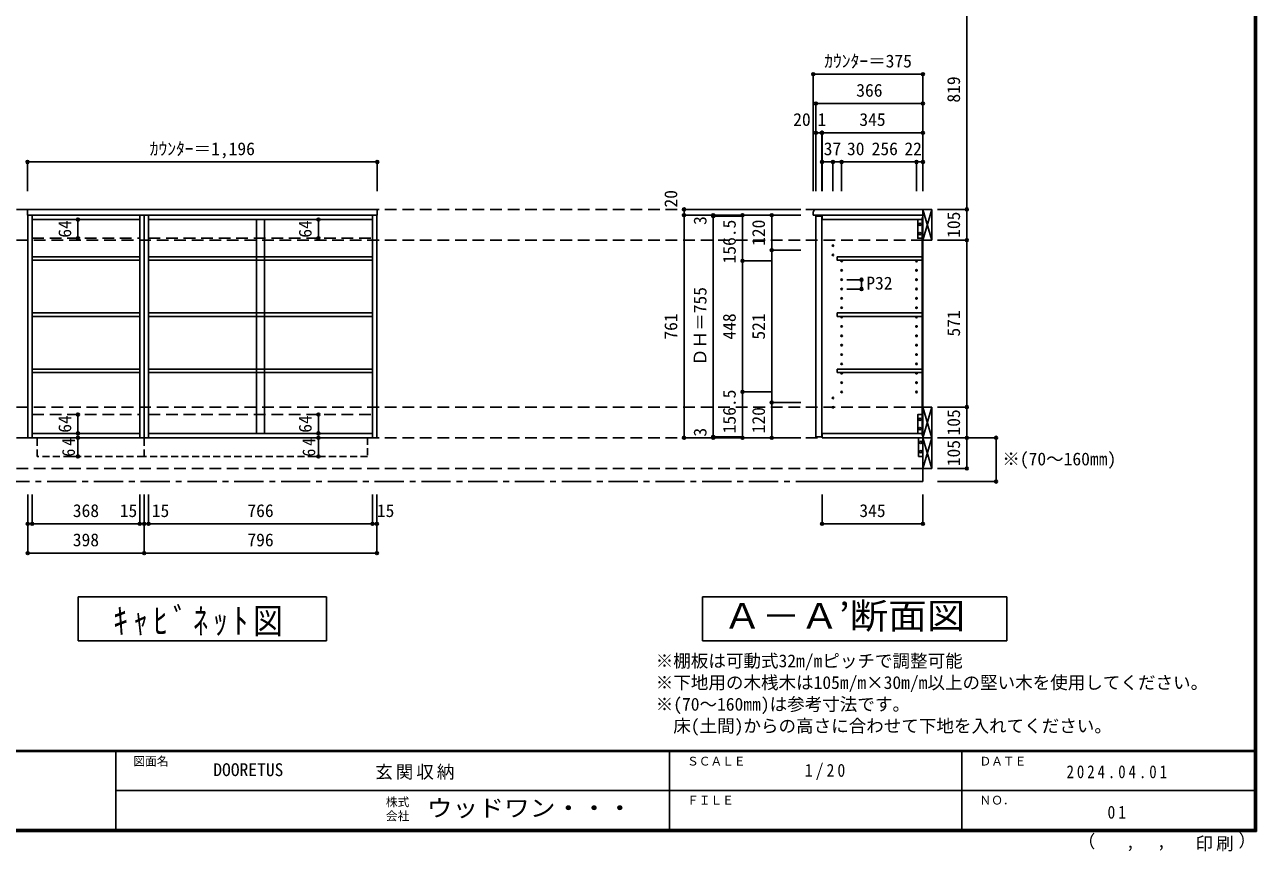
# Model space of a CAD drawing. Units: millimetres at full size, sheet at 1:20; some dimension numbers follow another scale. Extents: x -3893 to 3907, y -2871 to 2783.
# Drawn here: x -305 to 3907, y -2871 to -44 of the extents above; entities that cross this region are included whole.
import ezdxf
from ezdxf.enums import TextEntityAlignment as Align

# ---------------------------------------------------------------- set-up
doc = ezdxf.new("R2010")
doc.units = ezdxf.units.MM
doc.header["$LTSCALE"] = 20
doc.header["$PDMODE"] = 32
doc.header["$PDSIZE"] = 10
for name, pattern in [('CHAIN1', [8, 5, -1, 1, -1]), ('DASHED1', [1.8, 1.2, -0.6]), ('DASHED2', [3, 2, -1])]:
    doc.linetypes.add(name, pattern=pattern)
for name, color, linetype in [('0-1_本体', 2, 'Continuous'), ('0-2_扉', 3, 'Continuous'), ('0-3_扉仕上', 7, 'CHAIN1'), ('0-4_棚', 3, 'Continuous'), ('0-5_ダボ', 7, 'Continuous'), ('0-6_桟木', 7, 'Continuous'), ('0-7_', 7, 'Continuous'), ('0-9_', 7, 'DASHED1'), ('0-A_文字', 7, 'Continuous'), ('0-B_寸法', 7, 'Continuous'), ('F-1_枠', 6, 'Continuous'), ('F-A_文字', 7, 'Continuous')]:
    doc.layers.add(name, color=color, linetype=linetype)
doc.styles.add('ＭＳ ゴシック', font='')
doc.styles.get('ＭＳ ゴシック').set_extended_font_data('MS Gothic')

msp = doc.modelspace()

# ---------------------------------------------------------------- linework, layer by layer
at = {"layer": '0-1_本体', "color": 3}
for p, q in [((-294.51, -1456.67), (-294.51, -695.67)), ((-279.51, -1456.67), (-279.51, -695.67)), ((88.49, -710.67), (-279.51, -710.67)), ((88.49, -695.67), (88.49, -1456.67)), ((103.49, -1456.67), (103.49, -695.67)), ((118.49, -1456.67), (118.49, -695.67)), ((884.49, -710.67), (118.49, -710.67)), ((884.49, -695.67), (884.49, -1456.67)), ((899.49, -695.67), (899.49, -1456.67)), ((-279.51, -1456.67), (-294.51, -1456.67)), ((88.49, -1441.67), (-279.51, -1441.67)), ((88.49, -1456.67), (-279.51, -1456.67)), ((88.49, -1456.67), (103.49, -1456.67)), ((899.49, -1456.67), (103.49, -1456.67)), ((884.49, -1441.67), (118.49, -1441.67))]:
    msp.add_line(p, q, dxfattribs=at)
at = {"layer": '0-1_本体'}
for p, q in [((2421.49, -695.67), (2766.49, -695.67)), ((2763.49, -1448.67), (2763.49, -703.67)), ((2763.49, -703.67), (2766.49, -703.67)), ((2764.99, -1448.67), (2764.99, -703.67)), ((2421.49, -1441.67), (2421.49, -1456.67)), ((2421.49, -1441.67), (2763.49, -1441.67)), ((2766.49, -1456.67), (2421.49, -1456.67)), ((2763.49, -1448.67), (2766.49, -1448.67)), ((2766.49, -1553.67), (2766.49, -1561.67))]:
    msp.add_line(p, q, dxfattribs=at)
at = {"layer": '0-1_本体', "color": 7}
msp.add_line((2766.49, -1456.67), (2766.49, -695.67), dxfattribs=at)
at = {"layer": '0-1_本体'}
msp.add_lwpolyline([(2763.49, -710.67), (2421.49, -710.67), (2421.49, -695.67)], dxfattribs=at)
at = {"layer": '0-2_扉', "color": 2}
for p, q in [((2400.49, -698.67), (2400.49, -1453.67)), ((2400.49, -698.67), (2420.49, -698.67)), ((2420.49, -698.67), (2420.49, -1453.67)), ((2400.49, -1453.67), (2420.49, -1453.67))]:
    msp.add_line(p, q, dxfattribs=at)
at = {"layer": '0-3_扉仕上', "linetype": 'Continuous'}
for p, q in [((2766.49, -1456.67), (2766.49, -1606.67)), ((2766.49, -1606.67), (2399.49, -1606.67))]:
    msp.add_line(p, q, dxfattribs=at)
at = {"layer": '0-4_棚'}
for p, q in [((-295.51, -675.67), (-295.51, -695.67)), ((900.49, -675.67), (-295.51, -675.67)), ((-295.51, -695.67), (900.49, -695.67)), ((900.49, -695.67), (900.49, -675.67)), ((88.49, -837.69), (-279.51, -837.69)), ((884.49, -837.69), (118.49, -837.69)), ((88.49, -849.69), (-279.51, -849.69)), ((884.49, -849.69), (118.49, -849.69)), ((88.49, -1029.69), (-279.51, -1029.69)), ((88.49, -1041.69), (-279.51, -1041.69)), ((884.49, -1029.69), (118.49, -1029.69)), ((884.49, -1041.69), (118.49, -1041.69)), ((88.49, -1221.69), (-279.51, -1221.69)), ((88.49, -1233.69), (-279.51, -1233.69)), ((884.49, -1221.69), (118.49, -1221.69)), ((884.49, -1233.69), (118.49, -1233.69))]:
    msp.add_line(p, q, dxfattribs=at)
at = {"layer": '0-4_棚', "color": 7}
for p, q in [((2391.49, -685.67), (2395.69, -675.67)), ((2391.49, -685.67), (2391.49, -695.67)), ((2766.49, -695.67), (2391.49, -695.67)), ((2766.49, -675.67), (2395.69, -675.67)), ((2766.49, -706.67), (2766.49, -675.67))]:
    msp.add_line(p, q, dxfattribs=at)
at = {"layer": '0-4_棚', "color": 2}
for p, q in [((2473.49, -837.69), (2763.49, -837.69)), ((2763.49, -837.69), (2763.49, -849.69)), ((2473.49, -1029.69), (2763.49, -1029.69)), ((2763.49, -1029.69), (2763.49, -1041.69)), ((2473.49, -1221.69), (2473.49, -1233.69)), ((2473.49, -1221.69), (2763.49, -1221.69)), ((2473.49, -1233.69), (2763.49, -1233.69)), ((2763.49, -1221.69), (2763.49, -1233.69))]:
    msp.add_line(p, q, dxfattribs=at)
for points in [[(2473.49, -837.69), (2473.49, -849.69), (2763.49, -849.69)], [(2473.49, -1029.69), (2473.49, -1041.69), (2763.49, -1041.69)]]:
    msp.add_lwpolyline(points, dxfattribs=at)
at = {"layer": '0-5_ダボ'}
for centre in [(2458.49, -799.67), (2458.49, -831.67), (2488.49, -852.19), (2488.49, -884.19), (2744.49, -852.19), (2744.49, -884.19), (2488.49, -916.19), (2744.49, -916.19), (2488.49, -948.19), (2744.49, -948.19), (2488.49, -980.19), (2488.49, -1012.19), (2744.49, -980.19), (2744.49, -1012.19), (2488.49, -1044.19), (2744.49, -1044.19), (2488.49, -1076.19), (2744.49, -1076.19), (2488.49, -1108.19), (2744.49, -1108.19), (2488.49, -1140.19), (2488.49, -1172.19), (2744.49, -1140.19), (2744.49, -1172.19), (2488.49, -1204.19), (2744.49, -1204.19), (2488.49, -1236.19), (2744.49, -1236.19), (2488.49, -1268.19), (2488.49, -1300.19), (2744.49, -1268.19), (2744.49, -1300.19), (2458.49, -1320.67), (2458.49, -1352.67)]:
    msp.add_circle(centre, 2.5, dxfattribs=at)
at = {"layer": '0-6_桟木', "color": 3}
for p, q in [((2766.49, -675.67), (2766.49, -780.67)), ((2796.49, -675.67), (2766.49, -675.67)), ((2766.49, -1351.67), (2766.49, -1456.67)), ((2796.49, -1351.67), (2766.49, -1351.67)), ((2766.49, -1456.67), (2751.49, -1456.67)), ((2766.49, -1561.67), (2766.49, -1456.67))]:
    msp.add_line(p, q, dxfattribs=at)
at = {"layer": '0-6_桟木'}
for p, q in [((2766.49, -780.67), (2796.49, -675.67)), ((2766.49, -675.67), (2796.49, -780.67)), ((2766.49, -1456.67), (2796.49, -1351.67)), ((2766.49, -1351.67), (2796.49, -1456.67)), ((2766.49, -1561.67), (2796.49, -1456.67)), ((2766.49, -1456.67), (2796.49, -1561.67))]:
    msp.add_line(p, q, dxfattribs=at)
at = {"layer": '0-6_桟木', "linetype": 'DASHED2'}
for p, q in [((-279.51, -774.67), (88.49, -774.67)), ((118.49, -774.67), (884.49, -774.67)), ((-279.51, -1377.67), (88.49, -1377.67)), ((118.49, -1377.67), (884.49, -1377.67))]:
    msp.add_line(p, q, dxfattribs=at)
at = {"layer": '0-6_桟木', "color": 3}
for points in [[(2763.49, -774.67), (2763.49, -710.67), (2748.49, -710.67), (2748.49, -774.67)], [(2763.49, -1441.67), (2763.49, -1377.67), (2748.49, -1377.67), (2748.49, -1441.67)]]:
    msp.add_lwpolyline(points, close=True, dxfattribs=at)
for points in [[(2766.49, -780.67), (2796.49, -780.67), (2796.49, -675.67)], [(2766.49, -1456.67), (2796.49, -1456.67), (2796.49, -1351.67)], [(2751.49, -1456.67), (2751.49, -1520.67), (2766.49, -1520.67)], [(2766.49, -1561.67), (2796.49, -1561.67), (2796.49, -1456.67)]]:
    msp.add_lwpolyline(points, dxfattribs=at)
at = {"layer": '0-6_桟木'}
for centre in [(2755.99, -726.67), (2755.99, -758.67), (2755.99, -1393.67), (2755.99, -1425.67), (2758.99, -1472.67), (2758.99, -1504.67)]:
    msp.add_circle(centre, 4, dxfattribs=at)
at = {"layer": '0-7_'}
for p, q in [((487.49, -710.67), (487.49, -837.69)), ((515.49, -710.67), (515.49, -837.69)), ((487.49, -849.69), (487.49, -1029.69)), ((515.49, -849.69), (515.49, -1029.69)), ((487.49, -1041.69), (487.49, -1221.69)), ((515.49, -1041.69), (515.49, -1221.69)), ((487.49, -1233.69), (487.49, -1441.67)), ((515.49, -1233.69), (515.49, -1441.67))]:
    msp.add_line(p, q, dxfattribs=at)
at = {"layer": '0-7_', "linetype": 'DASHED1'}
for p, q in [((487.49, -849.69), (487.49, -837.69)), ((515.49, -849.69), (515.49, -837.69)), ((487.49, -1041.69), (487.49, -1029.69)), ((515.49, -1041.69), (515.49, -1029.69)), ((487.49, -1233.69), (487.49, -1221.69)), ((515.49, -1233.69), (515.49, -1221.69))]:
    msp.add_line(p, q, dxfattribs=at)
at = {"layer": '0-9_'}
for p, q in [((-262.51, -1456.67), (103.49, -1456.67)), ((-262.51, -1520.67), (-262.51, -1456.67)), ((103.49, -1456.67), (867.49, -1456.67)), ((103.49, -1520.67), (103.49, -1456.67)), ((103.49, -1520.67), (-262.51, -1520.67))]:
    msp.add_line(p, q, dxfattribs=at)
msp.add_lwpolyline([(867.49, -1456.67), (867.49, -1520.67), (103.49, -1520.67)], dxfattribs=at)
at = {"layer": '0-A_文字', "linetype": 'CHAIN1'}
msp.add_line((-2788.51, -1606.67), (2766.49, -1606.67), dxfattribs=at)
at = {"layer": '0-A_文字'}
for p, q in [((-122.51, -2151.17), (-122.51, -2001.17)), ((-122.51, -2001.17), (727.49, -2001.17)), ((727.49, -2001.17), (727.49, -2151.17)), ((2012.99, -2001.17), (3052.99, -2001.17)), ((2012.99, -2001.17), (2012.99, -2151.17)), ((3052.99, -2001.17), (3052.99, -2151.17)), ((727.49, -2151.17), (-122.51, -2151.17)), ((3052.99, -2151.17), (2012.99, -2151.17))]:
    msp.add_line(p, q, dxfattribs=at)
at = {"layer": '0-B_寸法', "color": 4}
for p, q in [((2916.49, -675.67), (2916.49, 143.33)), ((2391.49, -213.67), (2391.49, -613.67)), ((2766.49, -213.67), (2391.49, -213.67)), ((2766.49, -213.67), (2766.49, -613.67)), ((2766.49, -313.67), (2400.49, -313.67)), ((2400.49, -313.67), (2400.49, -413.67)), ((2400.49, -413.67), (2400.49, -613.67)), ((2420.49, -413.67), (2400.49, -413.67)), ((2420.49, -413.67), (2420.49, -613.67)), ((2421.49, -413.67), (2420.49, -413.67)), ((2766.49, -413.67), (2421.49, -413.67)), ((2421.49, -413.67), (2421.49, -513.67)), ((2766.49, -413.67), (2766.49, -513.67)), ((900.49, -513.67), (-295.51, -513.67)), ((-295.51, -513.67), (-295.51, -613.67)), ((900.49, -513.67), (900.49, -613.67)), ((2458.49, -513.67), (2421.49, -513.67)), ((2421.49, -513.67), (2421.49, -613.67)), ((2488.49, -513.67), (2458.49, -513.67)), ((2458.49, -513.67), (2458.49, -613.67)), ((2488.49, -513.67), (2488.49, -613.67)), ((2744.49, -513.67), (2488.49, -513.67)), ((2766.49, -513.67), (2744.49, -513.67)), ((2744.49, -513.67), (2744.49, -613.67)), ((2766.49, -513.67), (2766.49, -613.67)), ((-122.82, -710.67), (-125.8, -710.67)), ((-122.82, -774.67), (-122.82, -710.67)), ((699.31, -710.67), (696.32, -710.67)), ((699.31, -774.67), (699.31, -710.67)), ((1949.49, -695.67), (1949.49, -675.67)), ((1949.49, -675.67), (2349.49, -675.67)), ((1949.49, -695.67), (2349.49, -695.67)), ((2049.49, -695.67), (2149.49, -695.67)), ((2049.49, -695.67), (2149.49, -695.67)), ((2049.49, -698.67), (2149.49, -698.67)), ((2149.49, -695.67), (2249.49, -695.67)), ((2149.49, -852.17), (2149.49, -695.67)), ((2249.49, -695.67), (2349.49, -695.67)), ((2249.49, -695.67), (2249.49, -815.67)), ((2916.49, -675.67), (2816.49, -675.67)), ((2916.49, -780.67), (2916.49, -675.67)), ((-122.82, -774.67), (-125.8, -774.67)), ((699.31, -774.67), (696.32, -774.67)), ((2916.49, -780.67), (2816.49, -780.67)), ((2916.49, -1351.67), (2916.49, -780.67)), ((2249.49, -815.67), (2249.49, -1336.67)), ((2249.49, -815.67), (2349.49, -815.67)), ((2149.49, -852.17), (2249.49, -852.17)), ((2149.49, -1300.17), (2149.49, -852.17)), ((2556.49, -916.17), (2506.49, -916.17)), ((2149.49, -1300.17), (2249.49, -1300.17)), ((2149.49, -1456.67), (2149.49, -1300.17)), ((2249.49, -1336.67), (2249.49, -1456.67)), ((2249.49, -1336.67), (2349.49, -1336.67)), ((-122.82, -1377.67), (-125.8, -1377.67)), ((-122.82, -1441.67), (-122.82, -1377.67)), ((699.31, -1377.67), (696.32, -1377.67)), ((699.31, -1441.67), (699.31, -1377.67)), ((2916.49, -1351.67), (2816.49, -1351.67)), ((2916.49, -1456.67), (2916.49, -1351.67)), ((-122.82, -1456.67), (-152.06, -1456.67)), ((-122.82, -1441.67), (-125.8, -1441.67)), ((-122.82, -1456.67), (-122.82, -1520.67)), ((699.31, -1456.67), (670.07, -1456.67)), ((699.31, -1441.67), (696.32, -1441.67)), ((699.31, -1456.67), (699.31, -1520.67)), ((1949.49, -1456.67), (2049.49, -1456.67)), ((2049.49, -1453.67), (2149.49, -1453.67)), ((2049.49, -1456.67), (2049.49, -1453.67)), ((2049.49, -1456.67), (2149.49, -1456.67)), ((2049.49, -1456.67), (2149.49, -1456.67)), ((2149.49, -1456.67), (2249.49, -1456.67)), ((2249.49, -1456.67), (2349.49, -1456.67)), ((2916.49, -1456.67), (2816.49, -1456.67)), ((3016.49, -1456.67), (2816.49, -1456.67)), ((2916.49, -1456.67), (2816.49, -1456.67)), ((2916.49, -1456.67), (2916.49, -1561.67)), ((3016.49, -1606.67), (3016.49, -1456.67)), ((-122.82, -1520.67), (-152.06, -1520.67)), ((699.31, -1520.67), (670.07, -1520.67)), ((2916.49, -1561.67), (2816.49, -1561.67)), ((3016.49, -1606.67), (2816.49, -1606.67)), ((-294.51, -1851.17), (-294.51, -1651.17)), ((-279.51, -1751.17), (-279.51, -1651.17)), ((88.49, -1751.17), (88.49, -1651.17)), ((103.49, -1851.17), (103.49, -1651.17)), ((118.49, -1751.17), (118.49, -1651.17)), ((884.49, -1751.17), (884.49, -1651.17)), ((899.49, -1851.17), (899.49, -1651.17)), ((2421.49, -1751.17), (2421.49, -1651.17)), ((2766.49, -1751.17), (2766.49, -1651.17)), ((-294.51, -1751.17), (-279.51, -1751.17)), ((-279.51, -1751.17), (88.49, -1751.17)), ((88.49, -1751.17), (103.49, -1751.17)), ((103.49, -1751.17), (899.49, -1751.17)), ((2766.49, -1751.17), (2421.49, -1751.17)), ((-294.51, -1851.17), (103.49, -1851.17)), ((103.49, -1851.17), (899.49, -1851.17))]:
    msp.add_line(p, q, dxfattribs=at)
at = {"layer": '0-B_寸法', "color": 4, "linetype": 'DASHED2'}
for p, q in [((2766.49, -675.67), (-2788.51, -675.67)), ((2766.49, -675.67), (-2788.51, -675.67)), ((2766.49, -780.67), (-2788.51, -780.67)), ((2766.49, -1351.67), (-2788.51, -1351.67)), ((2766.49, -1456.67), (-2788.51, -1456.67)), ((2766.49, -1561.67), (-2788.51, -1561.67))]:
    msp.add_line(p, q, dxfattribs=at)
at = {"layer": '0-B_寸法', "color": 3}
msp.add_line((2766.49, -1456.67), (2796.49, -1456.67), dxfattribs=at)
at = {"layer": '0-B_寸法', "color": 4}
for points in [[(1949.49, -1456.67), (1949.49, -695.67), (2049.49, -695.67)], [(2049.49, -1453.67), (2049.49, -698.67), (2049.49, -695.67)], [(2556.49, -916.17), (2556.49, -948.17), (2506.49, -948.17)]]:
    msp.add_lwpolyline(points, dxfattribs=at)
at = {"layer": '0-B_寸法'}
for p in [(2391.49, -213.67), (2766.49, -213.67), (2400.49, -313.67), (2766.49, -313.67), (2400.49, -413.67), (2420.49, -413.67), (2421.49, -413.67), (2766.49, -413.67), (-295.51, -513.67), (900.49, -513.67), (2421.49, -513.67), (2458.49, -513.67), (2488.49, -513.67), (2744.49, -513.67), (2766.49, -513.67), (1949.49, -675.67), (2916.49, -675.67), (-122.82, -710.67), (699.31, -710.67), (1949.49, -695.67), (1949.49, -695.67), (2049.49, -695.67), (2049.49, -698.67), (2149.49, -695.67), (2249.49, -695.67), (-122.82, -774.67), (699.31, -774.67), (2916.49, -780.67), (2249.49, -815.67), (2149.49, -852.17), (2556.49, -916.17), (2556.49, -948.17), (2149.49, -1300.17), (2249.49, -1336.67), (2916.49, -1351.67), (-122.82, -1377.67), (699.31, -1377.67), (-122.82, -1441.67), (-122.82, -1456.67), (699.31, -1441.67), (699.31, -1456.67), (1949.49, -1456.67), (2049.49, -1453.67), (2049.49, -1456.67), (2149.49, -1456.67), (2249.49, -1456.67), (2916.49, -1456.67), (2916.49, -1456.67), (2916.49, -1456.67), (3016.49, -1456.67), (-122.82, -1520.67), (699.31, -1520.67), (2916.49, -1561.67), (3016.49, -1606.67), (-294.51, -1751.17), (-279.51, -1751.17), (88.49, -1751.17), (103.49, -1751.17), (118.49, -1751.17), (884.49, -1751.17), (899.49, -1751.17), (2421.49, -1751.17), (2766.49, -1751.17), (-294.51, -1851.17), (103.49, -1851.17), (899.49, -1851.17)]:
    msp.add_point(p, dxfattribs=at)
at = {"layer": 'F-1_枠'}
for p, q in [((3899.95, 2783.33), (3899.95, -2803.33)), ((3903.28, 2783.33), (3903.28, -2803.33)), ((3906.61, 2783.33), (3906.61, -2803.33)), ((3906.61, -2526.67), (-3893.39, -2526.67)), ((3906.61, -2530), (-3893.39, -2530)), ((6.61, -2530), (6.61, -2796.67)), ((1899.94, -2530), (1899.94, -2796.67)), ((2899.95, -2530), (2899.95, -2796.67)), ((6.61, -2663.33), (3899.95, -2663.34)), ((3906.61, -2796.67), (-3893.39, -2796.67)), ((3906.61, -2800), (-3893.39, -2800)), ((3906.61, -2803.33), (-3893.39, -2803.33))]:
    msp.add_line(p, q, dxfattribs=at)

# ---------------------------------------------------------------- texts
at = {"layer": '0-A_文字', "style": 'ＭＳ ゴシック', "width": 1.1}
msp.add_text('Ａ－Ａ’断面図', height=87.98, dxfattribs=at).set_placement((2082.99, -2136.17), align=Align.BOTTOM_LEFT)
at = {"layer": '0-A_文字', "style": 'ＭＳ ゴシック'}
for s, p in [('※棚板は可動式32m/mピッチで調整可能', (1852.68, -2254.98)), ('※下地用の木桟木は105m/m×30m/m以上の堅い木を使用してください。', (1852.68, -2329.12)), ('※(70～160㎜)は参考寸法です。', (1852.68, -2403.25)), ('\u3000床(土間)からの高さに合わせて下地を入れてください。', (1852.68, -2477.39))]:
    msp.add_text(s, height=43.99, dxfattribs=at).set_placement(p, align=Align.BOTTOM_LEFT)
at = {"layer": '0-A_文字', "insert": (-2.51, -2136.17), "char_height": 87.98, "attachment_point": 7, "style": 'ＭＳ ゴシック'}
msp.add_mtext('\\T1.34;\\W0.85;ｷｬﾋﾞﾈｯﾄ図', dxfattribs=at)
at = {"layer": '0-B_寸法', "style": 'ＭＳ ゴシック'}
for s, p in [('ｶｳﾝﾀｰ＝375', (2428.99, -203.67)), ('366', (2538.49, -303.67)), ('20', (2322.85, -403.67)), ('1', (2405.99, -403.67)), ('345', (2548.99, -403.67)), ('ｶｳﾝﾀｰ＝1,196', (122.49, -503.67)), ('37', (2427.11, -503.67)), ('30', (2506.64, -503.67)), ('256', (2591.05, -503.67)), ('22', (2703.03, -503.67)), ('P32', (2572.74, -963.02)), ('※(70～160㎜)', (3037.9, -1564.42)), ('368', (-140.51, -1741.17)), ('766', (456.49, -1741.17)), ('345', (2548.99, -1741.17)), ('15', (19.94, -1741.17)), ('15', (129.42, -1741.17)), ('15', (899.15, -1741.17)), ('398', (-140.51, -1841.17)), ('796', (456.49, -1841.17))]:
    msp.add_text(s, height=43.99, dxfattribs=at).set_placement(p, align=Align.BOTTOM_LEFT)
for s, p in [('819', (2906.49, -310.67)), ('20', (1939.49, -669.47)), ('64', (-132.82, -772.67)), ('64', (689.31, -772.67)), ('3', (2039.49, -728.92)), ('156.5', (2139.49, -860.67)), ('120', (2239.49, -800.67)), ('105', (2906.49, -773.17)), ('ＤＨ＝755', (2039.49, -1211.17)), ('761', (1939.49, -1121.17)), ('448', (2139.49, -1121.17)), ('521', (2239.49, -1121.17)), ('571', (2906.49, -1110.67)), ('156.5', (2139.49, -1441.67)), ('64', (-132.82, -1439.67)), ('64', (689.31, -1439.67)), ('120', (2239.49, -1441.67)), ('105', (2906.49, -1449.17)), ('3', (2039.49, -1452.94)), ('105', (2906.49, -1554.17))]:
    msp.add_text(s, height=43.99, rotation=90, dxfattribs=at).set_placement(p, align=Align.BOTTOM_LEFT)
at = {"layer": '0-B_寸法', "char_height": 43.99, "attachment_point": 7, "rotation": 90, "style": 'ＭＳ ゴシック'}
for insert in [(-132.82, -1521.17), (689.31, -1521.17)]:
    msp.add_mtext('\\T1.36;\\W0.9;64', dxfattribs=dict(at, insert=insert))
at = {"layer": 'F-A_文字', "style": 'ＭＳ ゴシック'}
for s, height, p in [('図面名', 29.33, (66.61, -2586.67)), ('ＳＣＡＬＥ', 29.33, (1959.94, -2586.67)), ('ＤＡＴＥ', 29.33, (2959.95, -2586.67)), ('DOORETUS', 43.99, (339.95, -2627.19)), ('株式', 29.33, (929.94, -2726)), ('ＦＩＬＥ', 29.33, (1959.94, -2720)), ('ＮＯ．', 29.33, (2959.95, -2720)), ('会社', 29.33, (929.94, -2774)), ('（', 43.99, (3295.97, -2872.21)), ('）', 43.99, (3845.55, -2869.42)), (',', 43.99, (3460.8, -2872.21)), (',', 43.99, (3566.74, -2870.35))]:
    msp.add_text(s, height=height, dxfattribs=at).set_placement(p, align=Align.BOTTOM_LEFT)
at = {"layer": 'F-A_文字', "style": 'ＭＳ ゴシック', "width": 1.1}
msp.add_text('ウッドワン・・・', height=58.65, dxfattribs=at).set_placement((1069.94, -2770), align=Align.BOTTOM_LEFT)
at = {"layer": 'F-A_文字', "char_height": 43.99, "attachment_point": 7, "style": 'ＭＳ ゴシック'}
for s, insert in [('\\T1.38;\\W0.9;1/20', (2362.45, -2626.67)), ('\\T1.17;玄関収納', (893.56, -2626.67)), ('\\T1.39;\\W0.85;2024.04.01', (3257.45, -2621.67)), ('\\T1.36;\\W0.9;01', (3397.45, -2760)), ('\\T1.17;印刷', (3698.71, -2871.28))]:
    msp.add_mtext(s, dxfattribs=dict(at, insert=insert))

doc.saveas('drawing.dxf')
